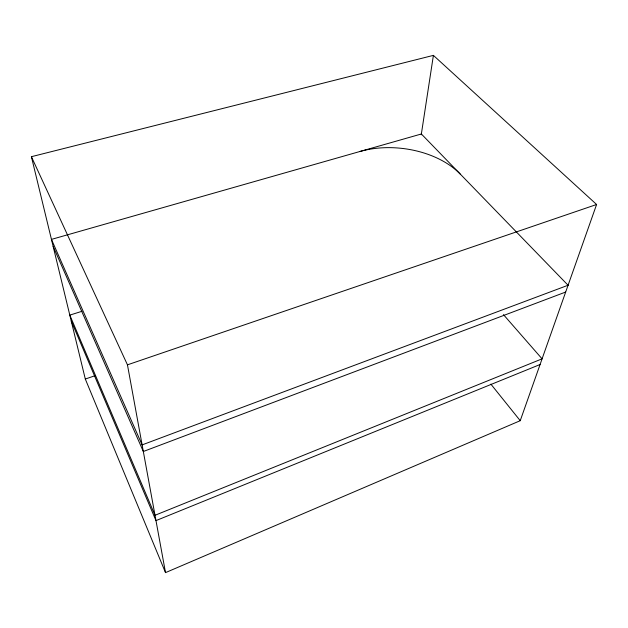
<?xml version="1.0" encoding="UTF-8"?>
<svg xmlns="http://www.w3.org/2000/svg" width="628" height="628" viewBox="0 0 628 628"><rect width="100%" height="100%" fill="white"/><g stroke="black" fill="none" stroke-linecap="round" stroke-linejoin="round"><path stroke-width="0.94" d="M421.239 134.808L433.399 55.374L31.4 156.694L85.306 379.037L165.509 572.626L520.235 420.689L596.6 204.493L433.399 55.374M540.08 364.515L155.98 520.612L71.231 320.979M565.679 292.044L143.325 451.501L53.145 246.372M85.306 379.037L95.495 375.552M165.509 572.626L127.453 364.837L596.6 204.493M81.962 311.292L69.81 315.123L155.006 515.29L542.082 358.839L503.444 314.62M490.868 384.124L520.235 420.689M31.4 156.694L127.453 364.837M360.04 151.458A76.231 48.262 6.7 0 1 460.167 173.98M568.073 285.245L142.116 444.899L51.449 239.394L421.372 133.984L568.073 285.245"/></g></svg>
